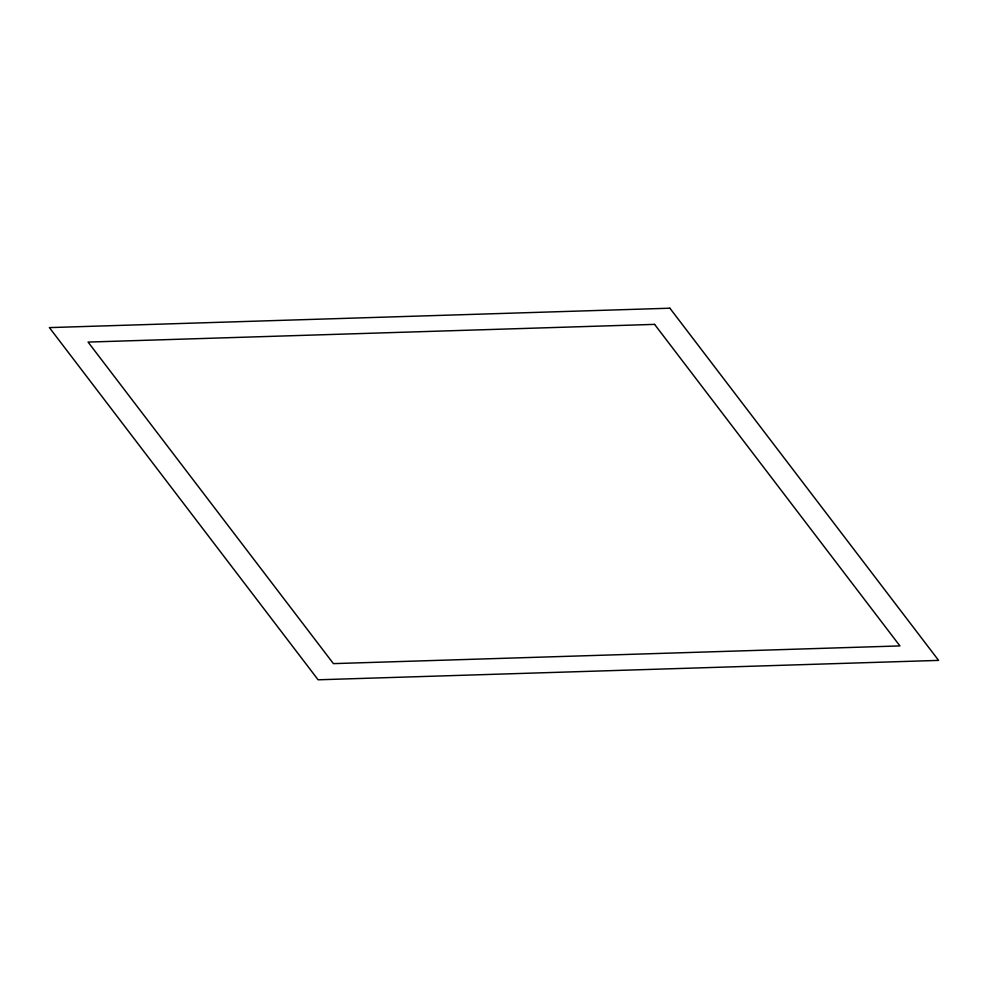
<?xml version="1.0" encoding="UTF-8"?>
<svg xmlns="http://www.w3.org/2000/svg" width="988" height="988" viewBox="0 0 988 988"><rect width="100%" height="100%" fill="white"/><g stroke="black" fill="none" stroke-linecap="round" stroke-linejoin="round"><path stroke-width="1.48" d="M669.889 308.207L49.4 327.608L318.111 679.793L938.6 660.392L669.889 308.207M654.587 324.373L88.08 342.083L333.413 663.627L899.92 645.917L654.587 324.373"/></g></svg>
